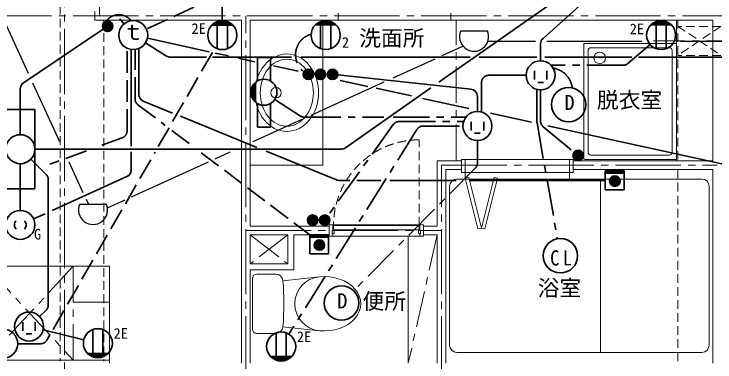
# Model space of a CAD drawing. Units: millimetres at full size, sheet at 1:50; details may follow other scales. Extents: x -9674 to 9699, y -6794 to 6791.
# Drawn here: x -2861 to 1972, y -2254 to 145 of the extents above; entities that cross this region are included whole.
import ezdxf
from ezdxf.enums import TextEntityAlignment as Align

# ---------------------------------------------------------------- set-up
doc = ezdxf.new("R2010")
doc.units = ezdxf.units.MM
doc.header["$LTSCALE"] = 50
for name, pattern in [('CHAIN1', [8, 5, -1, 1, -1]), ('CHAIN2', [12, 9, -1, 1, -1]), ('DASHED1', [1.8, 1.2, -0.6]), ('DASHED3', [4, 3, -1])]:
    doc.linetypes.add(name, pattern=pattern)
for name, color, linetype, lineweight in [('1-0_芯', 134, 'CHAIN2', 9), ('1-2_間仕切', 134, 'Continuous', 9), ('1-3_建具', 134, 'Continuous', 9), ('1-4_仕上げ', 134, 'Continuous', 9), ('1-5_設備', 134, 'Continuous', 9), ('1-7_その他', 134, 'DASHED1', 9), ('1-C_梁', 134, 'DASHED1', 9), ('1-D_記号', 134, 'CHAIN1', 9), ('2-0_芯', 2, 'Continuous', 35), ('2-E', 2, 'Continuous', 35), ('3-3', 1, 'Continuous', 25), ('3-E', 3, 'Continuous', 35)]:
    doc.layers.add(name, color=color, linetype=linetype, lineweight=lineweight)
doc.layers.add('1-A_文字', color=134, linetype='Continuous')
doc.styles.add('ＭＳ ゴシック', font='')
doc.styles.get('ＭＳ ゴシック').set_extended_font_data('MS Gothic')

msp = doc.modelspace()

# ---------------------------------------------------------------- linework, layer by layer
at = {"layer": '1-0_芯'}
for p, q in [((-2512.5, 4842.91), (-2512.5, -3587.09)), ((-2272.5, 1042.91), (-2272.5, 132.91)), ((-8452.5, 132.91), (8157.5, 132.91)), ((-1262.5, -3587.09), (-1262.5, 132.91)), ((87.5, -897.09), (1987.5, -897.09)), ((87.5, -3587.09), (87.5, -897.09)), ((-1262.5, -1347.09), (87.5, -1347.09))]:
    msp.add_line(p, q, dxfattribs=at)
at = {"layer": '1-2_間仕切'}
for p, q in [((-2302.5, 162.91), (-2302.5, 102.91)), ((-625, 150.41), (-625, 102.91)), ((150, 150.41), (150, 102.91)), ((-2302.5, 102.91), (-1292.5, 102.91)), ((-1292.5, -2262.09), (-1292.5, 102.91)), ((-1232.5, -1317.09), (-1232.5, 102.91)), ((-1232.5, 102.91), (-625, 102.91)), ((150, 102.91), (1957.5, 102.91)), ((1957.5, 102.91), (1957.5, -867.09)), ((57.5, -1317.09), (57.5, -867.09)), ((57.5, -867.09), (225.5, -867.09)), ((995.5, -867.09), (1957.5, -867.09)), ((117.5, -927.09), (225.5, -927.09)), ((117.5, -2262.09), (117.5, -927.09)), ((995.5, -927.09), (1957.5, -927.09)), ((1957.5, -927.09), (1957.5, -2262.09)), ((-1232.5, -1317.09), (-687.5, -1317.09)), ((-62.5, -1307.09), (-662.5, -1307.09)), ((-37.5, -1317.09), (57.5, -1317.09)), ((-1232.5, -1577.09), (-1232.5, -1377.09)), ((-1232.5, -1377.09), (-972.5, -1377.09)), ((-972.5, -1577.09), (-972.5, -1377.09)), ((-932.5, -1617.09), (-932.5, -1377.09)), ((-932.5, -1377.09), (-687.5, -1377.09)), ((-37.5, -1377.09), (57.5, -1377.09)), ((57.5, -2262.09), (57.5, -1377.09)), ((-972.5, -1577.09), (-1232.5, -1577.09)), ((-932.5, -1617.09), (-1232.5, -1617.09)), ((-1232.5, -2262.09), (-1232.5, -1617.09))]:
    msp.add_line(p, q, dxfattribs=at)
at = {"layer": '1-3_建具'}
for p, q in [((150, 102.91), (-625, 102.91)), ((225.5, -947.09), (225.5, -857.09)), ((250.5, -857.09), (225.5, -857.09)), ((250.5, -857.09), (250.5, -947.09)), ((970.5, -857.09), (250.5, -857.09)), ((970.5, -947.09), (970.5, -857.09)), ((995.5, -857.09), (970.5, -857.09)), ((995.5, -857.09), (995.5, -947.09)), ((250.5, -947.09), (225.5, -947.09)), ((970.5, -947.09), (250.5, -947.09)), ((995.5, -947.09), (970.5, -947.09)), ((274.75, -981.02), (250.5, -987.09)), ((362.07, -1330.27), (274.75, -981.02)), ((362.07, -1330.27), (449.38, -981.02)), ((449.38, -981.02), (473.63, -987.09)), ((-687.5, -1307.09), (-687.5, -1387.09)), ((-662.5, -1307.09), (-687.5, -1307.09)), ((-667.5, -1347.09), (-667.5, -1367.09)), ((-652.5, -1347.09), (-667.5, -1347.09)), ((-662.5, -1347.09), (-662.5, -1307.09)), ((-657.5, -1342.09), (-657.5, -1312.09)), ((-657.5, -1312.09), (-67.5, -1312.09)), ((-67.5, -1342.09), (-657.5, -1342.09)), ((-652.5, -1367.09), (-652.5, -1347.09)), ((-72.5, -1347.09), (-72.5, -1367.09)), ((-67.5, -1312.09), (-67.5, -1342.09)), ((-37.5, -1307.09), (-62.5, -1307.09)), ((-62.5, -1347.09), (-62.5, -1307.09)), ((-37.5, -1307.09), (-37.5, -1387.09)), ((362.07, -1330.27), (337.81, -1336.34)), ((362.07, -1330.27), (386.32, -1336.34)), ((-662.5, -1387.09), (-687.5, -1387.09)), ((-667.5, -1367.09), (-652.5, -1367.09)), ((-662.5, -1387.09), (-662.5, -1367.09)), ((-662.5, -1387.09), (-62.5, -1387.09)), ((-72.5, -1367.09), (-57.5, -1367.09)), ((-62.5, -1387.09), (-62.5, -1367.09)), ((-37.5, -1387.09), (-62.5, -1387.09))]:
    msp.add_line(p, q, dxfattribs=at)
at = {"layer": '1-3_建具', "linetype": 'DASHED1'}
msp.add_line((-67.5, -1312.09), (-67.5, -722.09), dxfattribs=at)
at = {"layer": '1-3_建具'}
msp.add_lwpolyline([(-57.5, -1367.09), (-57.5, -1347.09), (-72.5, -1347.09)], dxfattribs=at)
at = {"layer": '1-3_建具', "linetype": 'DASHED1'}
msp.add_arc((-67.5, -1312.09), 590, 90, 180, dxfattribs=at)
at = {"layer": '1-4_仕上げ'}
msp.add_line((-142.5, -2262.09), (-142.5, -1387.09), dxfattribs=at)
at = {"layer": '1-5_設備'}
for p, q in [((1707.5, 102.91), (1707.5, -867.09)), ((1067.5, -852.09), (1067.5, -62.09)), ((1072.5, -57.09), (1707.5, -57.09)), ((1117.5, -87.09), (1657.5, -87.09)), ((1097.5, -807.09), (1097.5, -107.09)), ((1677.5, -807.09), (1677.5, -107.09)), ((1707.5, -857.09), (1072.5, -857.09)), ((1657.5, -827.09), (1117.5, -827.09)), ((250.5, -947.09), (250.5, -992.09)), ((970.5, -947.09), (970.5, -992.09)), ((192.5, -992.09), (1882.5, -992.09)), ((250.5, -987.09), (337.81, -1336.34)), ((473.63, -987.09), (386.32, -1336.34)), ((1182.5, -992.09), (1182.5, -2187.09)), ((142.5, -1042.09), (142.5, -2137.09)), ((1932.5, -2137.09), (1932.5, -1042.09)), ((-2202.5, -1592.09), (-3292.5, -1592.09)), ((-2202.5, -2262.09), (-2202.5, -1592.09)), ((-1217.5, -1677.09), (-1217.5, -2027.09)), ((-1187.5, -1647.09), (-1056.25, -1647.09)), ((-1006.41, -1693.09), (-755.35, -1666.44)), ((-1006.41, -2011.08), (-755.35, -2037.74)), ((-1187.5, -2057.09), (-1056.25, -2057.09)), ((1882.5, -2187.09), (192.5, -2187.09)), ((-2202.5, -2242.09), (-3952.5, -2242.09))]:
    msp.add_line(p, q, dxfattribs=at)
at = {"layer": '1-5_設備', "linetype": 'CHAIN1'}
for p, q in [((-3052.5, -1592.09), (-2452.5, -2242.09)), ((-2452.5, -1592.09), (-3052.5, -2242.09)), ((-2452.5, -2242.09), (-2452.5, -1592.09)), ((-2202.5, -1842.09), (-2452.5, -1842.09))]:
    msp.add_line(p, q, dxfattribs=at)
at = {"layer": '1-5_設備'}
msp.add_lwpolyline([(-1232.5, -897.09), (-732.5, -897.09), (-732.5, 102.91)], dxfattribs=at)
for centre, radius in [((1177.5, -157.09), 40), ((-1054.26, -397.09), 36)]:
    msp.add_circle(centre, radius, dxfattribs=at)
for centre, radius, start, end in [((1072.5, -62.09), 5, 90, 180), ((1117.5, -107.09), 20, 90, 180), ((1657.5, -107.09), 20, 0, 90), ((1117.5, -807.09), 20, 180, 270), ((1657.5, -807.09), 20, 270, 0), ((1072.5, -852.09), 5, 180, 270), ((192.5, -1042.09), 50, 90, 180), ((1882.5, -1042.09), 50, 0, 90), ((-1187.5, -1677.09), 30, 90, 180), ((-1056.25, -1697.09), 50, 4.58409, 90), ((-738.23, -1852.09), 186.44, 95.26901, 264.731), ((-2989.44, -1852.09), 1989.39, 355.41592, 4.58409), ((-1187.5, -2027.09), 30, 180, 270), ((-1056.25, -2007.09), 50, 270, 355.41592), ((192.5, -2137.09), 50, 180, 270), ((1882.5, -2137.09), 50, 270, 0)]:
    msp.add_arc(centre, radius, start, end, dxfattribs=at)
for major_axis, ratio in [((0, 267), 0.8202), ((0, 231), 0.7922)]:
    msp.add_ellipse((-979.86, -397.09), major_axis=major_axis, ratio=ratio, dxfattribs=at)
msp.add_ellipse((-720.31, -1852.09), major_axis=(250, 0), ratio=0.75, start_param=4.5717765, end_param=7.9945944, dxfattribs=at)
at = {"layer": '1-7_その他'}
for p, q in [((2013.5, 60.51), (1717.5, 60.51)), ((1717.5, 60.51), (2013.5, -139.49)), ((2013.5, 60.51), (1717.5, -139.49)), ((2013.5, -139.49), (1717.5, -139.49))]:
    msp.add_line(p, q, dxfattribs=at)
at = {"layer": '1-7_その他', "linetype": 'CHAIN1'}
for p, q in [((2162.5, -39.49), (1547.5, -39.49)), ((-1232.5, -1377.09), (-972.5, -1577.09)), ((-972.5, -1377.09), (-1232.5, -1577.09)), ((57.5, -1377.09), (-142.5, -2262.09))]:
    msp.add_line(p, q, dxfattribs=at)
at = {"layer": '1-C_梁'}
for p, q in [((-2542.5, 1012.91), (-2542.5, -2247.09)), ((-2242.5, 102.91), (-2242.5, -2247.09)), ((1717.5, 102.91), (1717.5, -867.09)), ((1717.5, -927.09), (1717.5, -2262.09))]:
    msp.add_line(p, q, dxfattribs=at)
at = {"layer": '1-D_記号'}
msp.add_line((187.5, -867.09), (187.5, 102.91), dxfattribs=at)
at = {"layer": '2-0_芯'}
for p, q in [((68.85, -325.05), (1573.47, 730.33)), ((786.76, -23.13), (1573.47, 685.49)), ((-1424.53, 255.36), (-1424.53, 99.8)), ((-2215.68, 96.88), (-2215.68, 24.87)), ((-1448.85, 96.79), (-1400.21, 96.79)), ((-687.48, 97.12), (-736.12, 97.12)), ((1625.21, 97.12), (1576.57, 97.12)), ((-2244.49, 82.48), (-2244.49, 39.27)), ((-2234.89, 91.33), (-2234.89, 30.41)), ((-2225.28, 95.58), (-2225.28, 26.17)), ((-2206.08, 95.58), (-2206.08, 26.17)), ((-2196.48, 91.33), (-2196.48, 30.41)), ((-2186.88, 82.48), (-2186.88, 39.27)), ((-1495.94, 69.79), (-1353.11, 69.79)), ((-1492.87, 72.79), (-1356.19, 72.79)), ((-1485.84, 78.79), (-1363.22, 78.79)), ((-1477.21, 84.79), (-1371.85, 84.79)), ((-1465.99, 90.79), (-1383.06, 90.79)), ((-1459.53, 93.47), (-1459.53, -93.92)), ((-1389.53, 93.47), (-1389.53, -93.92)), ((-640.39, 70.11), (-783.22, 70.11)), ((-643.46, 73.12), (-780.15, 73.12)), ((-650.49, 79.12), (-773.11, 79.12)), ((-659.12, 85.12), (-764.48, 85.12)), ((-670.34, 91.12), (-753.27, 91.12)), ((-746.8, 93.8), (-746.8, -93.6)), ((-676.8, 93.8), (-676.8, -93.6)), ((1672.3, 70.11), (1529.47, 70.11)), ((1669.23, 73.12), (1532.54, 73.12)), ((1662.2, 79.12), (1539.58, 79.12)), ((1653.57, 85.12), (1548.21, 85.12)), ((1642.35, 91.12), (1559.42, 91.12)), ((1565.89, 93.8), (1565.89, -93.6)), ((1635.89, 93.8), (1635.89, -93.6)), ((-2795.31, -328.5), (-2245.57, 40.79)), ((770.22, -60.28), (770.22, -177.07)), ((-2052.59, -765.56), (-2052.59, -98.95)), ((-850.25, -240.61), (-850.25, -301.53)), ((-840.65, -236.36), (-840.65, -305.77)), ((-831.05, -235.06), (-831.05, -307.07)), ((-821.45, -236.36), (-821.45, -305.77)), ((-811.84, -240.61), (-811.84, -301.53)), ((-766.9, -240.61), (-766.9, -301.53)), ((-757.3, -236.36), (-757.3, -305.77)), ((-747.7, -235.06), (-747.7, -307.07)), ((-738.1, -236.36), (-738.1, -305.77)), ((-728.5, -240.61), (-728.5, -301.53)), ((-683.55, -240.61), (-683.55, -301.53)), ((-673.95, -236.36), (-673.95, -305.77)), ((-664.35, -235.06), (-664.35, -307.07)), ((-654.75, -236.36), (-654.75, -305.77)), ((-645.15, -240.61), (-645.15, -301.53)), ((-859.85, -249.46), (-859.85, -292.67)), ((-802.24, -249.46), (-802.24, -292.67)), ((-776.51, -249.46), (-776.51, -292.67)), ((-718.89, -249.46), (-718.89, -292.67)), ((-693.16, -249.46), (-693.16, -292.67)), ((-635.55, -249.46), (-635.55, -292.67)), ((289.79, -372.03), (-628.54, -274.86)), ((-1205.42, -452.98), (-1205.42, -334.53)), ((-1199.42, -459.22), (-1199.42, -328.3)), ((-1196.42, -461.93), (-1196.42, -325.59)), ((-2817.43, -370), (-2817.43, -686.47)), ((-1223.42, -421.02), (-1223.42, -366.5)), ((-1217.42, -435.43), (-1217.42, -352.3)), ((-1211.42, -445.32), (-1211.42, -342.2)), ((-576.06, -777.4), (12.87, -364.31)), ((334.53, -421.75), (334.53, -526.69)), ((-1182.64, -633.81), (-1182.64, -471.72)), ((-1092.62, -471.72), (-1092.62, -633.81)), ((-2917.43, -513.48), (-2717.44, -513.48)), ((-2717.44, -513.48), (-2717.44, -1059.45)), ((-1092.62, -633.81), (-1182.64, -633.81)), ((-604.77, -786.46), (-2717.44, -786.46)), ((-2052.59, -929.63), (-2052.59, -805.7)), ((1000.39, -807.84), (1000.39, -851.04)), ((1009.99, -798.98), (1009.99, -859.9)), ((1019.59, -794.74), (1019.59, -864.14)), ((1029.2, -793.43), (1029.2, -865.45)), ((1038.8, -794.74), (1038.8, -864.14)), ((1048.4, -798.98), (1048.4, -859.9)), ((1058, -807.84), (1058, -851.04)), ((-2640.46, -958.71), (-2745.77, -856.21)), ((-2817.43, -886.46), (-2817.43, -1208.38)), ((-2625.34, -1862.95), (-2625.34, -994.54)), ((-2081.96, -975.18), (-2597.84, -1208.89)), ((-2917.43, -1059.45), (-2717.44, -1059.45)), ((-2646.87, -1231.11), (-2726.35, -1267.11)), ((-830.44, -1254.2), (-830.44, -1297.41)), ((-820.84, -1245.35), (-820.84, -1306.27)), ((-811.23, -1241.1), (-811.23, -1310.51)), ((-801.63, -1239.8), (-801.63, -1311.82)), ((-792.03, -1241.1), (-792.03, -1310.51)), ((-782.43, -1245.35), (-782.43, -1306.27)), ((-772.83, -1254.2), (-772.83, -1297.41)), ((-747.09, -1254.2), (-747.09, -1297.41)), ((-737.49, -1245.35), (-737.49, -1306.27)), ((-727.89, -1241.1), (-727.89, -1310.51)), ((-718.28, -1239.8), (-718.28, -1311.82)), ((-708.68, -1241.1), (-708.68, -1310.51)), ((-699.08, -1245.35), (-699.08, -1306.27)), ((-689.48, -1254.2), (-689.48, -1297.41)), ((-2641.01, -1899.3), (-2684.47, -1940.34)), ((-2659.98, -2032.56), (-2380.05, -2100.4)), ((-2317.84, -2217.66), (-2317.84, -2030.27)), ((-2247.84, -2217.66), (-2247.84, -2030.27)), ((-1053.81, -2240.46), (-1053.81, -2053.07)), ((-983.81, -2240.46), (-983.81, -2053.07)), ((-2211.43, -2193.98), (-2354.26, -2193.98)), ((-2214.5, -2196.98), (-2351.19, -2196.98)), ((-2221.53, -2202.98), (-2344.15, -2202.98)), ((-2230.17, -2208.98), (-2335.52, -2208.98)), ((-2241.38, -2214.98), (-2324.31, -2214.98)), ((-2258.52, -2220.98), (-2307.17, -2220.98)), ((-947.4, -2216.78), (-1090.23, -2216.78)), ((-950.47, -2219.79), (-1087.15, -2219.79)), ((-957.5, -2225.79), (-1080.12, -2225.79)), ((-966.13, -2231.79), (-1071.49, -2231.79)), ((-977.35, -2237.79), (-1060.28, -2237.79)), ((-994.49, -2243.79), (-1043.13, -2243.79))]:
    msp.add_line(p, q, dxfattribs=at)
at = {"layer": '2-0_芯', "linetype": 'CHAIN1'}
for p, q in [((1372.07, -195.84), (1524.91, -64.96)), ((1339.55, -207.86), (842.4, -207.86)), ((412.81, -277.07), (670.23, -277.07)), ((362.81, -327.07), (362.81, -530.78)), ((744.71, -595.53), (744.71, -373.75)), ((770.22, -592.75), (770.22, -377.06)), ((-884.91, -557.81), (-1062.12, -442.77)), ((-857.68, -565.87), (-310.91, -565.87)), ((-246.94, -565.87), (255.16, -565.87)), ((-246.21, -617.15), (-697.31, -1246.54)), ((-205.57, -596.28), (239.27, -596.28)), ((-39.86, -626.69), (234.53, -626.69)), ((745.47, -604.19), (886.18, -1404.08)), ((-82.25, -650.16), (-965.75, -2061.98)), ((788.45, -631.36), (1001.39, -806.56)), ((334.53, -881.41), (334.53, -726.68)), ((320.03, -916.62), (-519.17, -1762.67))]:
    msp.add_line(p, q, dxfattribs=at)
at = {"layer": '2-0_芯'}
msp.add_lwpolyline([(-1182.64, -315.8), (-1182.64, -153.71), (-1092.62, -153.71), (-1092.62, -315.8)], dxfattribs=at)
for centre, radius in [((-2215.68, 60.87), 36.01), ((-1424.53, -0.22), 100.02), ((-711.8, 0.1), 100.02), ((1600.89, 0.1), 100.02), ((770.22, -277.07), 100), ((-831.05, -271.07), 36.01), ((-747.7, -271.07), 36.01), ((-664.35, -271.07), 36.01), ((-1137.63, -393.76), 90.02), ((334.53, -626.69), 100), ((-2817.43, -786.46), 100), ((1029.2, -829.44), 36.01), ((-2817.43, -1308.37), 100), ((-801.63, -1275.81), 36.01), ((-718.28, -1275.81), 36.01), ((-2757.16, -2009), 100), ((-2935.65, -2127.43), 100.02), ((-2282.84, -2123.96), 100.02), ((-1018.81, -2146.77), 100.02)]:
    msp.add_circle(centre, radius, dxfattribs=at)
at = {"layer": '2-0_芯', "linetype": 'CHAIN1'}
for centre, radius, start, end in [((-2138.37, 33.45), 107.11, 37.71586, 144.44402), ((-771.43, -135.48), 148.11, 105.72973, 232.29939), ((831.58, -383.63), 158.1, 7.48299, 80.7004), ((1339.55, -157.86), 50, 270, 310.57453), ((412.81, -327.07), 50, 90, 180), ((-857.68, -515.87), 50, 237.01193, 270), ((-205.57, -646.28), 50, 90, 144.36985), ((-39.86, -676.69), 50, 90, 147.96194), ((794.71, -595.53), 50, 180, 189.97717), ((820.22, -592.75), 50, 180, 230.55299), ((284.53, -881.41), 50, 315.23301, 360)]:
    msp.add_arc(centre, radius, start, end, dxfattribs=at)
at = {"layer": '2-0_芯'}
for centre, radius, start, end in [((820.22, -60.28), 50, 132.01048, 180), ((-2767.43, -370), 50, 123.89173, 180), ((284.53, -421.75), 50, 0, 83.95974), ((-604.77, -736.46), 50, 270, 305.04672), ((-2675.34, -994.54), 50, 0, 45.77422), ((-2102.59, -929.63), 50, 294.37229, 360), ((-2817.35, -1308.37), 40.08, 134.60828, 225.39175), ((-2817.51, -1308.37), 40.08, 314.60828, 45.39175), ((-2675.34, -1862.95), 50, 313.36469, 0)]:
    msp.add_arc(centre, radius, start, end, dxfattribs=at)
at = {"layer": '2-E', "linetype": 'DASHED3'}
for p, q in [((-1866.67, -768.84), (-1474.4, -86.92)), ((-2591.61, -2029.09), (-1888.67, -807.09)), ((-2633.75, -2102.36), (-2613.01, -2066.3)), ((-2677.09, -2127.43), (-2835.63, -2127.43))]:
    msp.add_line(p, q, dxfattribs=at)
at = {"layer": '2-E'}
for p, q in [((727.15, -247.07), (727.15, -307.07)), ((813.29, -247.07), (813.29, -307.07)), ((790.22, -326.4), (750.22, -326.4)), ((291.45, -596.69), (291.45, -656.69)), ((377.6, -596.69), (377.6, -656.69)), ((354.53, -676.02), (314.53, -676.02)), ((-2800.24, -1979), (-2800.24, -2039)), ((-2714.09, -1979), (-2714.09, -2039)), ((-2737.16, -2058.34), (-2777.16, -2058.34))]:
    msp.add_line(p, q, dxfattribs=at)
for centre in [(963.35, -479.15), (906.76, -1521.06), (-602.82, -1847)]:
    msp.add_circle(centre, 118.77, dxfattribs=at)
at = {"layer": '2-E', "linetype": 'DASHED3'}
msp.add_arc((-2677.09, -2077.43), 50, 270, 330.09095, dxfattribs=at)
at = {"layer": '3-3'}
for p, q in [((-3639.85, 1641.79), (-2763.52, -262.77)), ((219.45, 29), (402.82, 29)), ((406.56, -41.01), (735.95, -41.01)), ((812.76, -41.01), (1468.76, -41.01)), ((1730.33, -41.01), (2280.72, -41.01)), ((91.95, -140.69), (234.85, -75.7)), ((-247.15, -294.89), (42.94, -162.98)), ((-2733.28, -328.49), (-2547.22, -732.87)), ((-812.39, -551.94), (-308.35, -322.73)), ((-1211.99, -733.66), (-874.1, -580)), ((-1473.84, -852.74), (-1369.85, -805.45)), ((-2482.86, -872.75), (-2385.34, -1084.69)), ((-2050.49, -1114.97), (-1519.57, -873.54)), ((-2363.64, -1131.84), (-2348.09, -1165.64)), ((-2216.97, -1190.68), (-2095.22, -1135.31)), ((-2407.56, -1165.64), (-2224.19, -1165.64))]:
    msp.add_line(p, q, dxfattribs=at)
for centre in [(311.14, -11), (-2315.88, -1205.64)]:
    msp.add_arc(centre, 100.03, 156.4305, 23.56947, dxfattribs=at)
at = {"layer": '3-E', "linetype": 'DASHED3'}
for p, q in [((-1440.15, 275.1), (-1947.88, 41.84)), ((-2132.02, 111.3), (-2103.01, 76.71)), ((-2081.17, -660.71), (-2081.17, -90.46)), ((-2025.78, -440.46), (-2025.78, -99.06)), ((-2005.96, -480.32), (-1818.18, -622.51)), ((-1772.69, -656.96), (-1623.26, -770.11)), ((-2114.04, -707.69), (-2294.84, -773.62)), ((-2362.01, -798.11), (-2612.83, -889.58)), ((-1569.57, -810.77), (-821.77, -1377.01))]:
    msp.add_line(p, q, dxfattribs=at)
at = {"layer": '3-E'}
for p, q in [((-1515.45, -114.33), (-1941.06, -21.27)), ((-2000.32, -408.91), (-2000.32, -92.23)), ((-1808.68, -144.17), (-1954.03, -53.03)), ((-1382.11, -143.49), (-1474.4, -123.31)), ((-1532.58, -151.8), (-1782.12, -151.8)), ((-948.34, -151.8), (-1491.98, -151.8)), ((-1199.98, -183.32), (-1312.52, -158.71)), ((284.38, -151.8), (-883.29, -151.8)), ((743.8, -151.8), (347.12, -151.8)), ((1399.75, -151.8), (799.16, -151.8)), ((3873.2, -151.8), (1445.88, -151.8)), ((-901.2, -248.65), (-1072.11, -211.28)), ((-420.18, -353.83), (-612.8, -311.71)), ((-119.75, -419.52), (-362.62, -366.41)), ((-1969.18, -455.22), (-1767.52, -537.35)), ((274.88, -505.81), (-44.1, -436.06)), ((-1712.74, -559.66), (-1185.73, -774.29)), ((706.56, -600.2), (425.57, -538.76)), ((5883.37, -1732.16), (819.77, -624.95)), ((-1122.07, -800.21), (-637.58, -997.52)), ((1215.44, -936.22), (1215.44, -1066.22)), ((1345.44, -936.22), (1215.44, -936.22)), ((1345.44, -941.22), (1215.44, -941.22)), ((1345.44, -946.22), (1215.44, -946.22)), ((1345.44, -951.22), (1215.44, -951.22)), ((1345.44, -1066.22), (1345.44, -936.22)), ((-618.72, -1001.22), (-544.25, -1001.22)), ((-498.12, -1001.22), (-331.12, -1001.22)), ((-270.22, -1001.22), (187.43, -1001.22)), ((277.85, -1001.22), (1215.44, -1001.22)), ((1246.28, -1006.6), (1318.29, -1006.6)), ((1247.58, -997), (1316.99, -997)), ((1251.83, -987.4), (1312.75, -987.4)), ((1260.68, -977.79), (1303.89, -977.79)), ((1247.58, -1016.2), (1316.99, -1016.2)), ((1251.83, -1025.8), (1312.75, -1025.8)), ((1260.68, -1035.41), (1303.89, -1035.41)), ((1215.44, -1066.22), (1345.44, -1066.22)), ((-821.77, -1377.01), (-821.77, -1507.01)), ((-691.77, -1377.01), (-821.77, -1377.01)), ((-691.77, -1382.01), (-821.77, -1382.01)), ((-691.77, -1387.01), (-821.77, -1387.01)), ((-691.77, -1392.01), (-821.77, -1392.01)), ((-691.77, -1507.01), (-691.77, -1377.01)), ((-790.93, -1447.4), (-718.92, -1447.4)), ((-789.63, -1437.79), (-720.22, -1437.79)), ((-785.38, -1428.19), (-724.46, -1428.19)), ((-776.53, -1418.59), (-733.32, -1418.59)), ((-789.63, -1457), (-720.22, -1457)), ((-785.38, -1466.6), (-724.46, -1466.6)), ((-776.53, -1476.2), (-733.32, -1476.2)), ((-821.77, -1507.01), (-691.77, -1507.01))]:
    msp.add_line(p, q, dxfattribs=at)
for centre, radius in [((-2038.75, 0.09), 100), ((1282.29, -1006.6), 36.01), ((-754.92, -1447.4), 36.01)]:
    msp.add_circle(centre, radius, dxfattribs=at)
for centre, start, end in [((-1782.12, -101.8), 237.91116, 270), ((-1950.32, -408.91), 180, 247.84099), ((-618.72, -951.22), 247.84099, 270)]:
    msp.add_arc(centre, 50, start, end, dxfattribs=at)
at = {"layer": '3-E', "linetype": 'DASHED3'}
for centre, start, end in [((-1975.78, -440.46), 180, 232.86642), ((-2131.17, -660.71), 290.03484, 0)]:
    msp.add_arc(centre, 50, start, end, dxfattribs=at)

# ---------------------------------------------------------------- texts
at = {"layer": '1-A_文字', "style": 'ＭＳ ゴシック'}
for s, p in [('洗面所', (-480.73, -108.28)), ('脱衣室', (1158.76, -535.67)), ('浴室', (750.32, -1831.85)), ('便所', (-457.86, -1922.27))]:
    msp.add_text(s, height=110, dxfattribs=at).set_placement(p, align=Align.BOTTOM_LEFT)
at = {"layer": '2-0_芯', "color": 7, "style": 'ＭＳ ゴシック'}
for s, p in [('2E', (-1637.55, -13.54)), ('2E', (1383.95, -16.01)), ('2', (-600.07, -108.95)), ('2E', (-2174.9, -2115.19)), ('2E', (-910.87, -2138))]:
    msp.add_text(s, height=73.31, dxfattribs=at).set_placement(p, align=Align.BOTTOM_LEFT)
at = {"layer": '2-E', "color": 7, "style": 'ＭＳ ゴシック'}
for s, height, p in [('ｔ', 110, (-2113.75, -65.84)), ('D', 104.5, (933.83, -548.06)), ('G', 73.31, (-2723.3, -1431.12)), ('D', 104.5, (-632.34, -1915.9))]:
    msp.add_text(s, height=height, dxfattribs=at).set_placement(p, align=Align.BOTTOM_LEFT)
at = {"layer": '2-E', "color": 7, "insert": (835.68, -1589.96), "char_height": 104.5, "attachment_point": 7, "style": 'ＭＳ ゴシック'}
msp.add_mtext('\\T1.36;\\W0.9;CL', dxfattribs=at)

doc.saveas('drawing.dxf')
